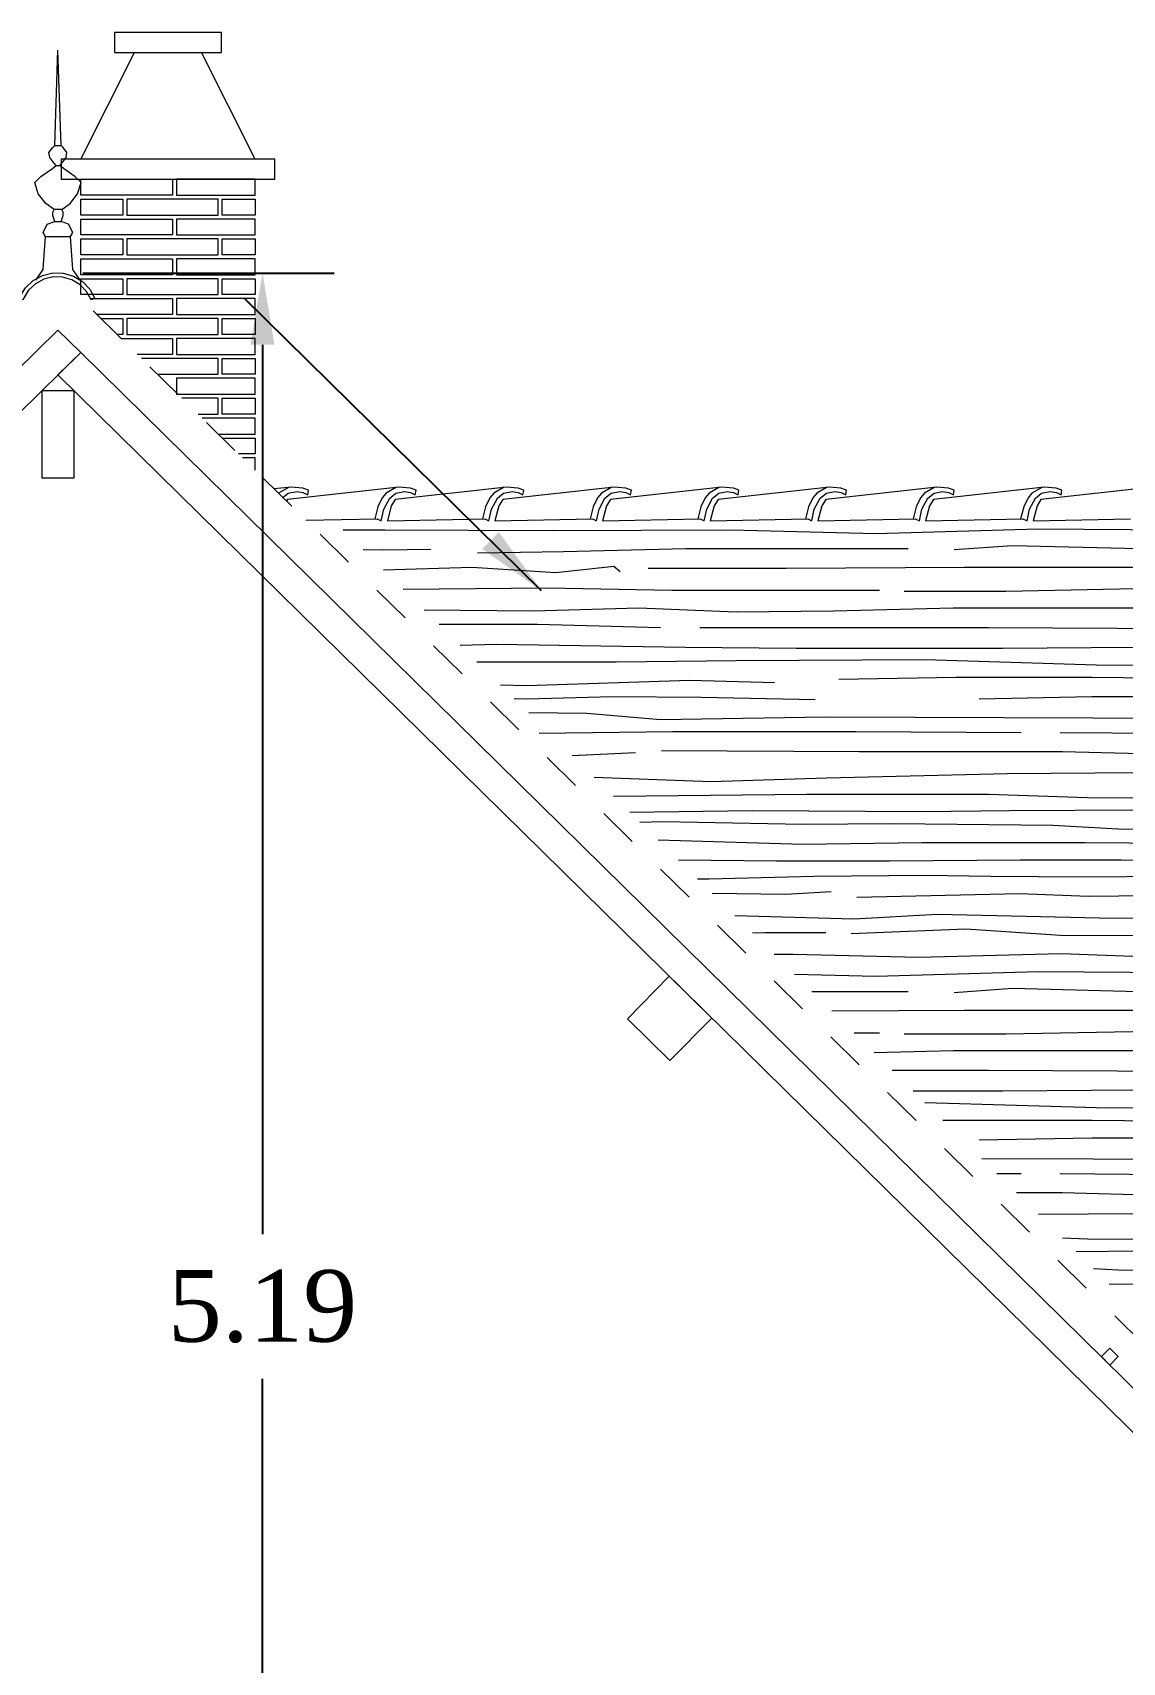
# Model space of a CAD drawing. Header units: millimetres. Extents: x -17502 to -16646, y 1856 to 2034.
# Drawn here: x -16865.109 to -16862.371, y 1876.952 to 1881.045 of the extents above; entities that cross this region are included whole.
import ezdxf

# ---------------------------------------------------------------- set-up
doc = ezdxf.new("R2010")
doc.units = ezdxf.units.MM
doc.linetypes.add('DASH10', pattern=[0.04167, 0.01389, -0.02778])
doc.layers.get('0').update_dxf_attribs({"lineweight": 9})
doc.layers.get('Defpoints').update_dxf_attribs({"lineweight": 9})
doc.layers.add('blocs', color=7, linetype='Continuous')
doc.layers.add('COUPE', color=7, linetype='Continuous', lineweight=9)
doc.styles.get("Standard").update_dxf_attribs({"font": 'times.ttf'})
doc.dimstyles.get("Standard").update_dxf_attribs({"dimtxt": 0.18, "dimasz": 0.18, "dimexe": 0.18, "dimexo": 0.0625, "dimgap": 0.09, "dimtad": 0, "dimtih": 1, "dimtoh": 1, "dimzin": 0, "dimdsep": 46, "dimtxsty": 'Standard', "dimcen": 0.09, "dimadec": 0, "dimazin": 0, "dimtfac": 1, "dimtofl": 0, "dimtmove": 0, "dimatfit": 3, "dimfxl": 1, "dimtolj": 1, "dimtzin": 0, "dimarcsym": 0})

# ---------------------------------------------------------------- blocks, each defined once
blk = doc.blocks.new('*D532')
at = {"color": 0, "lineweight": -2, "transparency": 16777216}
for p, q in [((-16864.9823, 1880.4411), (-16864.351, 1880.4411)), ((-16864.531, 1880.2611), (-16864.531, 1878.0271)), ((-16864.531, 1875.4295), (-16864.531, 1877.6635)), ((-16864.9518, 1875.2495), (-16864.351, 1875.2495))]:
    blk.add_line(p, q, dxfattribs=at)
at = {"color": 0, "lineweight": 9, "transparency": 16777216}
for points in [[(-16864.561, 1880.2611), (-16864.501, 1880.2611), (-16864.531, 1880.4411)], [(-16864.561, 1875.4295), (-16864.501, 1875.4295), (-16864.531, 1875.2495)]]:
    blk.add_solid(points, dxfattribs=at)
at = {"layer": 'Defpoints', "color": 0, "lineweight": 9, "transparency": 16777216}
for p in [(-16865.0448, 1880.4411), (-16865.0143, 1875.2495), (-16864.531, 1875.2495)]:
    blk.add_point(p, dxfattribs=at)
at = {"color": 0, "lineweight": 9, "transparency": 16777216, "insert": (-16864.531, 1877.8453), "char_height": 0.18, "attachment_point": 5}
blk.add_mtext('\\A1;5.19', dxfattribs=at)

msp = doc.modelspace()

# ---------------------------------------------------------------- linework, layer by layer
at = {"lineweight": 9}
for points in [[(-16864.6341, 1881.0449), (-16864.9029, 1881.0449), (-16864.9029, 1880.9949), (-16864.6341, 1880.9949)], [(-16864.4997, 1880.7267), (-16865.0372, 1880.7267), (-16865.0372, 1880.6767), (-16864.4997, 1880.6767)], [(-16864.9872, 1880.6767), (-16864.7572, 1880.6767), (-16864.7572, 1880.6367), (-16864.9872, 1880.6367)], [(-16864.5497, 1880.6767), (-16864.7472, 1880.6767), (-16864.7472, 1880.6367), (-16864.5497, 1880.6367)], [(-16864.9872, 1880.6267), (-16864.8822, 1880.6267), (-16864.8822, 1880.5867), (-16864.9872, 1880.5867)], [(-16864.6422, 1880.6267), (-16864.8722, 1880.6267), (-16864.8722, 1880.5867), (-16864.6422, 1880.5867)], [(-16864.6322, 1880.6267), (-16864.5497, 1880.6267), (-16864.5497, 1880.5867), (-16864.6322, 1880.5867)], [(-16864.9872, 1880.5767), (-16864.7572, 1880.5767), (-16864.7572, 1880.5367), (-16864.9872, 1880.5367)], [(-16864.5497, 1880.5767), (-16864.7472, 1880.5767), (-16864.7472, 1880.5367), (-16864.5497, 1880.5367)], [(-16864.9872, 1880.5267), (-16864.8822, 1880.5267), (-16864.8822, 1880.4867), (-16864.9872, 1880.4867)], [(-16864.6422, 1880.5267), (-16864.8722, 1880.5267), (-16864.8722, 1880.4867), (-16864.6422, 1880.4867)], [(-16864.6322, 1880.5267), (-16864.5497, 1880.5267), (-16864.5497, 1880.4867), (-16864.6322, 1880.4867)], [(-16864.9872, 1880.4767), (-16864.7572, 1880.4767), (-16864.7572, 1880.4367), (-16864.9872, 1880.4367)], [(-16864.5497, 1880.4767), (-16864.7472, 1880.4767), (-16864.7472, 1880.4367), (-16864.5497, 1880.4367)], [(-16864.9872, 1880.4267), (-16864.8822, 1880.4267), (-16864.8822, 1880.3867), (-16864.9872, 1880.3867)], [(-16864.6422, 1880.4267), (-16864.8722, 1880.4267), (-16864.8722, 1880.3867), (-16864.6422, 1880.3867)], [(-16864.6322, 1880.4267), (-16864.5497, 1880.4267), (-16864.5497, 1880.3867), (-16864.6322, 1880.3867)], [(-16864.5497, 1880.3767), (-16864.7472, 1880.3767), (-16864.7472, 1880.3367), (-16864.5497, 1880.3367)], [(-16864.6422, 1880.3267), (-16864.8722, 1880.3267), (-16864.8722, 1880.2867), (-16864.6422, 1880.2867)], [(-16864.6322, 1880.3267), (-16864.5497, 1880.3267), (-16864.5497, 1880.2867), (-16864.6322, 1880.2867)], [(-16868.249, 1877.1464), (-16865.0448, 1880.2977), (-16864.9878, 1880.2416), (-16868.1386, 1877.1427)], [(-16864.5497, 1880.2767), (-16864.7472, 1880.2767), (-16864.7472, 1880.2367), (-16864.5497, 1880.2367)], [(-16861.8407, 1877.1464), (-16864.9878, 1880.2416), (-16865.0448, 1880.1855), (-16861.9511, 1877.1427)], [(-16864.6322, 1880.2267), (-16864.5497, 1880.2267), (-16864.5497, 1880.1867), (-16864.6322, 1880.1867)], [(-16865.0848, 1880.1462), (-16865.0048, 1880.1462), (-16865.0048, 1879.9262), (-16865.0848, 1879.9262)], [(-16864.5497, 1880.1767), (-16864.7472, 1880.1767), (-16864.7472, 1880.1367), (-16864.5497, 1880.1367)], [(-16864.6322, 1880.1267), (-16864.5497, 1880.1267), (-16864.5497, 1880.0867), (-16864.6322, 1880.0867)], [(-16863.6142, 1878.5681), (-16863.5073, 1878.4629), (-16863.4021, 1878.5699), (-16863.509, 1878.675)]]:
    msp.add_lwpolyline(points, close=True, dxfattribs=at)
for points in [[(-16865.1007, 1880.423), (-16865.0822, 1880.4503), (-16865.0765, 1880.5326), (-16865.0822, 1880.5432), (-16865.0716, 1880.5635), (-16865.0528, 1880.5701), (-16865.0581, 1880.5854), (-16865.0576, 1880.5943), (-16865.0547, 1880.6007), (-16865.0753, 1880.6158), (-16865.0942, 1880.6402), (-16865.1029, 1880.6687), (-16865.0875, 1880.6838), (-16865.0588, 1880.7034), (-16865.0494, 1880.7115), (-16865.0551, 1880.718), (-16865.0653, 1880.7308), (-16865.0675, 1880.744), (-16865.0575, 1880.7566), (-16865.053, 1880.7611), (-16865.0448, 1881.0011)], [(-16864.989, 1880.423), (-16865.0075, 1880.4503), (-16865.0132, 1880.5326), (-16865.0075, 1880.5432), (-16865.0181, 1880.5635), (-16865.0369, 1880.5701), (-16865.0316, 1880.5854), (-16865.0321, 1880.5943), (-16865.0349, 1880.6007), (-16865.0144, 1880.6158), (-16864.9955, 1880.6402), (-16864.9868, 1880.6687), (-16865.0022, 1880.6838), (-16865.0309, 1880.7034), (-16865.0402, 1880.7115), (-16865.0346, 1880.718), (-16865.0244, 1880.7308), (-16865.0222, 1880.744), (-16865.0322, 1880.7566), (-16865.0367, 1880.7611), (-16865.0448, 1881.0011)], [(-16864.9872, 1880.7267), (-16864.8529, 1880.9949)], [(-16864.5497, 1880.7267), (-16864.6841, 1880.9949)], [(-16865.053, 1880.7611), (-16865.0367, 1880.7611)], [(-16865.0494, 1880.7115), (-16865.0402, 1880.7115)], [(-16865.0349, 1880.6007), (-16865.0547, 1880.6007)], [(-16865.0528, 1880.5701), (-16865.0369, 1880.5701)], [(-16865.0765, 1880.5326), (-16865.0132, 1880.5326)], [(-16864.9632, 1880.3767), (-16864.7572, 1880.3767), (-16864.7572, 1880.3367), (-16864.9472, 1880.3367)], [(-16864.937, 1880.3267), (-16864.8822, 1880.3267), (-16864.8822, 1880.2867), (-16864.8964, 1880.2867)], [(-16864.8862, 1880.2767), (-16864.7572, 1880.2767), (-16864.7572, 1880.2367), (-16864.8455, 1880.2367)], [(-16864.7947, 1880.1867), (-16864.6422, 1880.1867), (-16864.6422, 1880.2267), (-16864.8354, 1880.2267)], [(-16864.693, 1880.0867), (-16864.6422, 1880.0867), (-16864.6422, 1880.1267), (-16864.7337, 1880.1267)], [(-16864.6422, 1880.0367), (-16864.5497, 1880.0367), (-16864.5497, 1880.0767), (-16864.6828, 1880.0767)], [(-16864.632, 1880.0267), (-16864.5497, 1880.0267), (-16864.5497, 1879.9867), (-16864.5913, 1879.9867)], [(-16864.5497, 1879.9458), (-16864.5497, 1879.9767), (-16864.5812, 1879.9767)]]:
    msp.add_lwpolyline(points, dxfattribs=at)
at = {"layer": 'blocs', "lineweight": 9}
for points in [[(-16864.3285, 1879.7959), (-16864.2233, 1879.7963), (-16863.8036, 1879.794), (-16863.3536, 1879.7963), (-16862.9904, 1879.7872), (-16862.5815, 1879.7986), (-16862.2366, 1879.7963), (-16860.5776, 1879.7881)], [(-16864.2783, 1879.7465), (-16864.2261, 1879.7457), (-16864.1079, 1879.7478)], [(-16863.9911, 1879.7387), (-16863.7747, 1879.7413), (-16863.4671, 1879.7491), (-16863.222, 1879.7491), (-16863.0317, 1879.7491), (-16862.9092, 1879.7491)], [(-16862.7929, 1879.7465), (-16862.6469, 1879.7569), (-16862.3289, 1879.7491), (-16860.5776, 1879.7427), (-16860.5776, 1879.7427)], [(-16864.2267, 1879.6958), (-16864.0051, 1879.7022), (-16863.7939, 1879.6892), (-16863.6479, 1879.7048), (-16863.6323, 1879.6918)], [(-16863.5623, 1879.6996), (-16863.2156, 1879.6996), (-16862.7672, 1879.7022), (-16862.2302, 1879.7022), (-16860.5776, 1879.6913)], [(-16864.1776, 1879.6474), (-16863.8149, 1879.65), (-16863.5025, 1879.6448), (-16863.2054, 1879.6448), (-16862.9812, 1879.6448)], [(-16862.9186, 1879.6422), (-16862.6631, 1879.6422), (-16862.2538, 1879.65), (-16860.5776, 1879.6485)], [(-16864.1244, 1879.5951), (-16863.8511, 1879.5927), (-16863.5852, 1879.6005), (-16863.341, 1879.5901), (-16863.0959, 1879.5927), (-16862.7961, 1879.6005), (-16862.2695, 1879.6005), (-16860.5776, 1879.5844)], [(-16864.0875, 1879.5588), (-16863.8409, 1879.5588), (-16863.531, 1879.551)], [(-16863.4319, 1879.551), (-16863.08, 1879.551), (-16862.7072, 1879.551), (-16862.2223, 1879.5484), (-16860.5776, 1879.5394)], [(-16864.0346, 1879.5067), (-16863.9428, 1879.5093), (-16863.4689, 1879.5015), (-16863.1899, 1879.4989), (-16862.6712, 1879.4989), (-16862.3375, 1879.5015)], [(-16863.9921, 1879.4649), (-16863.6426, 1879.4649), (-16863.341, 1879.4675), (-16862.8665, 1879.4701), (-16862.4364, 1879.4571), (-16860.5776, 1879.4519)], [(-16863.9327, 1879.4065), (-16863.8667, 1879.405), (-16863.4575, 1879.4181), (-16863.2444, 1879.4128)], [(-16863.0828, 1879.4207), (-16862.7882, 1879.4259), (-16862.4467, 1879.4259)], [(-16862.4467, 1879.4259), (-16860.5776, 1879.4062)], [(-16863.8984, 1879.3727), (-16863.8661, 1879.372), (-16863.6525, 1879.3771), (-16863.4288, 1879.3754), (-16863.1426, 1879.3703)], [(-16862.7307, 1879.372), (-16862.4476, 1879.3771), (-16862.1543, 1879.3771), (-16860.5776, 1879.3731)], [(-16863.8622, 1879.3372), (-16863.716, 1879.3354), (-16863.5312, 1879.3194), (-16863.1154, 1879.3262), (-16862.4438, 1879.3239), (-16860.5436, 1879.3228)], [(-16863.8356, 1879.2851), (-16863.4998, 1879.2896), (-16863.0407, 1879.2896), (-16862.6249, 1879.2873)], [(-16862.5267, 1879.2873), (-16862.2663, 1879.2851), (-16860.5776, 1879.2833)], [(-16863.7529, 1879.2296), (-16863.5941, 1879.2371)], [(-16863.5288, 1879.2417), (-16863.0331, 1879.2394), (-16862.5214, 1879.2394), (-16862.1582, 1879.23), (-16860.5776, 1879.2257)], [(-16863.6973, 1879.1749), (-16863.404, 1879.164), (-16863.1138, 1879.1731), (-16862.6593, 1879.1845), (-16862.3303, 1879.1868), (-16860.5776, 1879.1697)], [(-16863.649, 1879.1273), (-16863.6484, 1879.1273), (-16863.1641, 1879.1319), (-16862.7073, 1879.1319), (-16862.4583, 1879.1235), (-16860.5776, 1879.1171), (-16860.5776, 1879.1171)], [(-16863.6078, 1879.0868), (-16863.3008, 1879.0908), (-16862.8736, 1879.0886), (-16862.6543, 1879.0908), (-16862.3253, 1879.0931), (-16862.2659, 1879.0977)], [(-16863.5828, 1879.0622), (-16863.5253, 1879.0634), (-16863.1735, 1879.0565), (-16862.9474, 1879.0588), (-16862.5453, 1879.0543), (-16862.3809, 1879.0454), (-16860.5776, 1879.0349), (-16860.5776, 1879.0349)], [(-16863.5365, 1879.0177), (-16863.1733, 1879.0063), (-16862.8741, 1879.0109), (-16862.4652, 1879.0109), (-16860.5776, 1878.9965), (-16860.5776, 1878.9965)], [(-16863.4862, 1878.9673), (-16863.2393, 1878.9651), (-16862.9561, 1878.9651), (-16862.6271, 1878.9674), (-16862.3736, 1878.9674), (-16860.5776, 1878.9534)], [(-16863.4377, 1878.9195), (-16863.4097, 1878.9195), (-16863.1452, 1878.9264), (-16862.8642, 1878.9287), (-16862.702, 1878.9264), (-16862.4622, 1878.9242), (-16862.2589, 1878.9264), (-16860.5776, 1878.9078), (-16860.5776, 1878.9078)], [(-16863.4009, 1878.8833), (-16863.2162, 1878.8807), (-16863.102, 1878.8876)], [(-16863.038, 1878.8739), (-16862.6291, 1878.883), (-16862.4555, 1878.8761), (-16862.2271, 1878.8784), (-16860.5776, 1878.8576)], [(-16863.3445, 1878.8278), (-16863.045, 1878.819), (-16862.8348, 1878.8305), (-16862.4282, 1878.8213), (-16860.5776, 1878.8163)], [(-16863.0517, 1878.7825), (-16862.7638, 1878.7939), (-16862.5263, 1878.7779), (-16860.5776, 1878.7722), (-16860.5776, 1878.7722)], [(-16863.2997, 1878.7838), (-16863.2687, 1878.7848), (-16863.1156, 1878.7848)], [(-16863.2453, 1878.7302), (-16863.1979, 1878.73), (-16862.8827, 1878.7231), (-16862.524, 1878.7322), (-16862.2088, 1878.7205), (-16860.5776, 1878.719)], [(-16863.1945, 1878.6802), (-16862.9904, 1878.6751), (-16862.5815, 1878.6865), (-16862.2366, 1878.6842), (-16860.7139, 1878.6767)], [(-16863.1505, 1878.637), (-16863.0317, 1878.637), (-16862.9092, 1878.637)], [(-16862.7929, 1878.6344), (-16862.6469, 1878.6448), (-16862.3289, 1878.637), (-16860.5776, 1878.6306), (-16860.5776, 1878.6306)], [(-16863.1009, 1878.5882), (-16862.7672, 1878.5901), (-16862.2302, 1878.5901), (-16860.5776, 1878.5792)], [(-16863.0445, 1878.5327), (-16862.9812, 1878.5327)], [(-16862.9186, 1878.5301), (-16862.6631, 1878.5301), (-16862.2538, 1878.5379), (-16860.5776, 1878.5363)], [(-16862.9943, 1878.4832), (-16862.7961, 1878.4884), (-16862.2695, 1878.4884), (-16860.8176, 1878.4745)], [(-16862.9492, 1878.4389), (-16862.7072, 1878.4389), (-16862.2223, 1878.4363), (-16860.5776, 1878.4272)], [(-16862.8962, 1878.3868), (-16862.6712, 1878.3868), (-16862.3375, 1878.3894)], [(-16862.867, 1878.358), (-16862.8665, 1878.358), (-16862.4364, 1878.345), (-16860.5776, 1878.3398)], [(-16862.8214, 1878.3132), (-16862.7882, 1878.3138), (-16862.4467, 1878.3138)], [(-16862.4467, 1878.3138), (-16860.5776, 1878.2941)], [(-16862.7307, 1878.264), (-16862.4476, 1878.2691), (-16862.1543, 1878.2691), (-16860.5776, 1878.2651)], [(-16862.7236, 1878.2169), (-16862.4438, 1878.216), (-16860.5436, 1878.2149)], [(-16862.6857, 1878.1797), (-16862.6249, 1878.1794)], [(-16862.5267, 1878.1794), (-16862.2663, 1878.1771), (-16860.5776, 1878.1754)], [(-16862.6367, 1878.1315), (-16862.5214, 1878.1315), (-16862.1582, 1878.122), (-16860.5776, 1878.1177)], [(-16862.5814, 1878.0771), (-16862.3303, 1878.0788), (-16860.5776, 1878.0617)], [(-16862.521, 1878.0176), (-16862.4583, 1878.0155), (-16860.7627, 1878.0098), (-16860.7627, 1878.0098)], [(-16862.4868, 1877.984), (-16862.3253, 1877.9851), (-16862.2659, 1877.9897)], [(-16862.4429, 1877.9408), (-16862.3809, 1877.9375), (-16860.5776, 1877.9269), (-16860.5776, 1877.9269)], [(-16862.4039, 1877.9024), (-16860.5776, 1877.8885), (-16860.5776, 1877.8885)]]:
    msp.add_lwpolyline(points, dxfattribs=at)
at = {"layer": 'COUPE', "color": 7, "linetype": 'Continuous', "lineweight": 9}
for p, q in [((-16864.4587, 1879.9036), (-16864.502, 1879.8988)), ((-16864.4644, 1879.9036), (-16864.4905, 1879.8882)), ((-16864.1883, 1879.9036), (-16864.4679, 1879.8726)), ((-16864.4663, 1879.8879), (-16864.4448, 1879.8925)), ((-16864.4296, 1879.9011), (-16864.4587, 1879.9036)), ((-16864.4448, 1879.8925), (-16864.4293, 1879.8895)), ((-16864.4155, 1879.8954), (-16864.4296, 1879.9011)), ((-16864.4175, 1879.8842), (-16864.4155, 1879.8954)), ((-16864.194, 1879.9036), (-16864.2201, 1879.8882)), ((-16863.918, 1879.9036), (-16864.1975, 1879.8726)), ((-16864.1959, 1879.8879), (-16864.1744, 1879.8925)), ((-16864.1592, 1879.9011), (-16864.1883, 1879.9036)), ((-16864.1744, 1879.8925), (-16864.1589, 1879.8895)), ((-16864.1451, 1879.8954), (-16864.1592, 1879.9011)), ((-16864.1471, 1879.8842), (-16864.1451, 1879.8954)), ((-16863.9236, 1879.9036), (-16863.9497, 1879.8882)), ((-16863.6476, 1879.9036), (-16863.9271, 1879.8726)), ((-16863.9255, 1879.8879), (-16863.904, 1879.8925)), ((-16863.8888, 1879.9011), (-16863.918, 1879.9036)), ((-16863.904, 1879.8925), (-16863.8885, 1879.8895)), ((-16863.8747, 1879.8954), (-16863.8888, 1879.9011)), ((-16863.8767, 1879.8842), (-16863.8747, 1879.8954)), ((-16863.6532, 1879.9036), (-16863.6793, 1879.8882)), ((-16863.3772, 1879.9036), (-16863.6567, 1879.8726)), ((-16863.6551, 1879.8879), (-16863.6336, 1879.8925)), ((-16863.6184, 1879.9011), (-16863.6476, 1879.9036)), ((-16863.6336, 1879.8925), (-16863.6181, 1879.8895)), ((-16863.6043, 1879.8954), (-16863.6184, 1879.9011)), ((-16863.6063, 1879.8842), (-16863.6043, 1879.8954)), ((-16863.3828, 1879.9036), (-16863.4089, 1879.8882)), ((-16863.1068, 1879.9036), (-16863.3863, 1879.8726)), ((-16863.3847, 1879.8879), (-16863.3632, 1879.8925)), ((-16863.348, 1879.9011), (-16863.3772, 1879.9036)), ((-16863.3632, 1879.8925), (-16863.3477, 1879.8895)), ((-16863.3339, 1879.8954), (-16863.348, 1879.9011)), ((-16863.3359, 1879.8842), (-16863.3339, 1879.8954)), ((-16863.1124, 1879.9036), (-16863.1385, 1879.8882)), ((-16862.8364, 1879.9036), (-16863.1159, 1879.8726)), ((-16863.1143, 1879.8879), (-16863.0928, 1879.8925)), ((-16863.0776, 1879.9011), (-16863.1068, 1879.9036)), ((-16863.0928, 1879.8925), (-16863.0773, 1879.8895)), ((-16863.0635, 1879.8954), (-16863.0776, 1879.9011)), ((-16863.0655, 1879.8842), (-16863.0635, 1879.8954)), ((-16862.842, 1879.9036), (-16862.8681, 1879.8882)), ((-16862.566, 1879.9036), (-16862.8455, 1879.8726)), ((-16862.8439, 1879.8879), (-16862.8224, 1879.8925)), ((-16862.8072, 1879.9011), (-16862.8364, 1879.9036)), ((-16862.8224, 1879.8925), (-16862.8069, 1879.8895)), ((-16862.7931, 1879.8954), (-16862.8072, 1879.9011)), ((-16862.7951, 1879.8842), (-16862.7931, 1879.8954)), ((-16862.5716, 1879.9036), (-16862.5977, 1879.8882)), ((-16862.2956, 1879.9036), (-16862.5751, 1879.8726)), ((-16862.5735, 1879.8879), (-16862.552, 1879.8925)), ((-16862.5368, 1879.9011), (-16862.566, 1879.9036)), ((-16862.552, 1879.8925), (-16862.5365, 1879.8895)), ((-16862.5227, 1879.8954), (-16862.5368, 1879.9011)), ((-16862.5247, 1879.8842), (-16862.5227, 1879.8954)), ((-16864.4905, 1879.8882), (-16864.4908, 1879.8878)), ((-16864.4797, 1879.877), (-16864.4663, 1879.8879)), ((-16864.4679, 1879.8726), (-16864.4707, 1879.8681)), ((-16864.4293, 1879.8895), (-16864.4175, 1879.8842)), ((-16864.241, 1879.8541), (-16864.2486, 1879.8235)), ((-16864.23, 1879.8762), (-16864.241, 1879.8541)), ((-16864.2201, 1879.8882), (-16864.23, 1879.8762)), ((-16864.2261, 1879.8477), (-16864.2113, 1879.8754)), ((-16864.2075, 1879.8565), (-16864.2173, 1879.8187)), ((-16864.2113, 1879.8754), (-16864.1959, 1879.8879)), ((-16864.1975, 1879.8726), (-16864.2075, 1879.8565)), ((-16864.1589, 1879.8895), (-16864.1471, 1879.8842)), ((-16863.9706, 1879.8541), (-16863.9782, 1879.8235)), ((-16863.9596, 1879.8762), (-16863.9706, 1879.8541)), ((-16863.9497, 1879.8882), (-16863.9596, 1879.8762)), ((-16863.9557, 1879.8477), (-16863.9409, 1879.8754)), ((-16863.9371, 1879.8565), (-16863.9469, 1879.8187)), ((-16863.9409, 1879.8754), (-16863.9255, 1879.8879)), ((-16863.9271, 1879.8726), (-16863.9371, 1879.8565)), ((-16863.8885, 1879.8895), (-16863.8767, 1879.8842)), ((-16863.7002, 1879.8541), (-16863.7078, 1879.8235)), ((-16863.6892, 1879.8762), (-16863.7002, 1879.8541)), ((-16863.6793, 1879.8882), (-16863.6892, 1879.8762)), ((-16863.6854, 1879.8477), (-16863.6705, 1879.8754)), ((-16863.6667, 1879.8565), (-16863.6766, 1879.8187)), ((-16863.6705, 1879.8754), (-16863.6551, 1879.8879)), ((-16863.6567, 1879.8726), (-16863.6667, 1879.8565)), ((-16863.6181, 1879.8895), (-16863.6063, 1879.8842)), ((-16863.4298, 1879.8541), (-16863.4374, 1879.8235)), ((-16863.4188, 1879.8762), (-16863.4298, 1879.8541)), ((-16863.4089, 1879.8882), (-16863.4188, 1879.8762)), ((-16863.415, 1879.8477), (-16863.4001, 1879.8754)), ((-16863.3963, 1879.8565), (-16863.4062, 1879.8187)), ((-16863.4001, 1879.8754), (-16863.3847, 1879.8879)), ((-16863.3863, 1879.8726), (-16863.3963, 1879.8565)), ((-16863.3477, 1879.8895), (-16863.3359, 1879.8842)), ((-16863.1594, 1879.8541), (-16863.167, 1879.8235)), ((-16863.1484, 1879.8762), (-16863.1594, 1879.8541)), ((-16863.1385, 1879.8882), (-16863.1484, 1879.8762)), ((-16863.1446, 1879.8477), (-16863.1297, 1879.8754)), ((-16863.1259, 1879.8565), (-16863.1358, 1879.8187)), ((-16863.1297, 1879.8754), (-16863.1143, 1879.8879)), ((-16863.1159, 1879.8726), (-16863.1259, 1879.8565)), ((-16863.0773, 1879.8895), (-16863.0655, 1879.8842)), ((-16862.889, 1879.8541), (-16862.8966, 1879.8235)), ((-16862.878, 1879.8762), (-16862.889, 1879.8541)), ((-16862.8681, 1879.8882), (-16862.878, 1879.8762)), ((-16862.8742, 1879.8477), (-16862.8593, 1879.8754)), ((-16862.8555, 1879.8565), (-16862.8654, 1879.8187)), ((-16862.8593, 1879.8754), (-16862.8439, 1879.8879)), ((-16862.8455, 1879.8726), (-16862.8555, 1879.8565)), ((-16862.8069, 1879.8895), (-16862.7951, 1879.8842)), ((-16862.6186, 1879.8541), (-16862.6262, 1879.8235)), ((-16862.6076, 1879.8762), (-16862.6186, 1879.8541)), ((-16862.5977, 1879.8882), (-16862.6076, 1879.8762)), ((-16862.6038, 1879.8477), (-16862.5889, 1879.8754)), ((-16862.5851, 1879.8565), (-16862.595, 1879.8187)), ((-16862.5889, 1879.8754), (-16862.5735, 1879.8879)), ((-16862.5751, 1879.8726), (-16862.5851, 1879.8565)), ((-16862.5365, 1879.8895), (-16862.5247, 1879.8842)), ((-16864.4219, 1879.82), (-16864.2429, 1879.8235)), ((-16864.2429, 1879.8235), (-16864.2326, 1879.8187)), ((-16864.2326, 1879.8187), (-16864.2261, 1879.8477)), ((-16864.2173, 1879.8187), (-16863.9725, 1879.8235)), ((-16863.9725, 1879.8235), (-16863.9622, 1879.8187)), ((-16863.9622, 1879.8187), (-16863.9557, 1879.8477)), ((-16863.9469, 1879.8187), (-16863.7021, 1879.8235)), ((-16863.7021, 1879.8235), (-16863.6918, 1879.8187)), ((-16863.6918, 1879.8187), (-16863.6854, 1879.8477)), ((-16863.6766, 1879.8187), (-16863.4317, 1879.8235)), ((-16863.4317, 1879.8235), (-16863.4214, 1879.8187)), ((-16863.4214, 1879.8187), (-16863.415, 1879.8477)), ((-16863.4062, 1879.8187), (-16863.1613, 1879.8235)), ((-16863.1613, 1879.8235), (-16863.151, 1879.8187)), ((-16863.151, 1879.8187), (-16863.1446, 1879.8477)), ((-16863.1358, 1879.8187), (-16862.8909, 1879.8235)), ((-16862.8909, 1879.8235), (-16862.8806, 1879.8187)), ((-16862.8806, 1879.8187), (-16862.8742, 1879.8477)), ((-16862.8654, 1879.8187), (-16862.6205, 1879.8235)), ((-16862.6205, 1879.8235), (-16862.6102, 1879.8187)), ((-16862.6102, 1879.8187), (-16862.6038, 1879.8477)), ((-16862.595, 1879.8187), (-16862.3501, 1879.8235))]:
    msp.add_line(p, q, dxfattribs=at)
for points in [[(-16864.9521, 1880.377), (-16864.9614, 1880.3734), (-16864.9729, 1880.3945), (-16864.9895, 1880.4118), (-16865.01, 1880.4242), (-16865.0331, 1880.431), (-16865.0571, 1880.4315), (-16865.0804, 1880.4258), (-16865.1014, 1880.4143), (-16865.1187, 1880.3977), (-16865.1312, 1880.3772), (-16865.1327, 1880.3734), (-16865.1421, 1880.377), (-16865.1403, 1880.3812), (-16865.1265, 1880.4039), (-16865.1073, 1880.4223), (-16865.084, 1880.4351), (-16865.0581, 1880.4414), (-16865.0315, 1880.4409), (-16865.006, 1880.4334), (-16864.9833, 1880.4196), (-16864.9649, 1880.4004), (-16864.9521, 1880.377)], [(-16862.381, 1877.7198), (-16862.4024, 1877.7409), (-16862.4234, 1877.7195), (-16862.402, 1877.6984), (-16862.381, 1877.7198)]]:
    msp.add_lwpolyline(points, close=True, dxfattribs=at)
at = {"layer": 'COUPE', "color": 7, "linetype": 'DASH10', "lineweight": 9}
msp.add_lwpolyline([(-16862.0335, 1877.471), (-16864.9753, 1880.3644)], dxfattribs=at)

# ---------------------------------------------------------------- dimensions: what is measured, and where the dimension line sits
at = {"lineweight": 9}
dim = msp.add_linear_dim(base=(-16864.531, 1875.2495), p1=(-16865.0448, 1880.4411), p2=(-16865.0143, 1875.2495), angle=90, dimstyle='Standard', dxfattribs=at)
dim.commit()
dim.dimension.update_dxf_attribs({"geometry": '*D532', "text_midpoint": (-16864.531, 1877.8453)})

# ---------------------------------------------------------------- leaders
msp.add_leader([(-16863.8297, 1879.643), (-16864.5772, 1880.3782)], dimstyle='Standard', dxfattribs=at)

doc.saveas('drawing.dxf')
